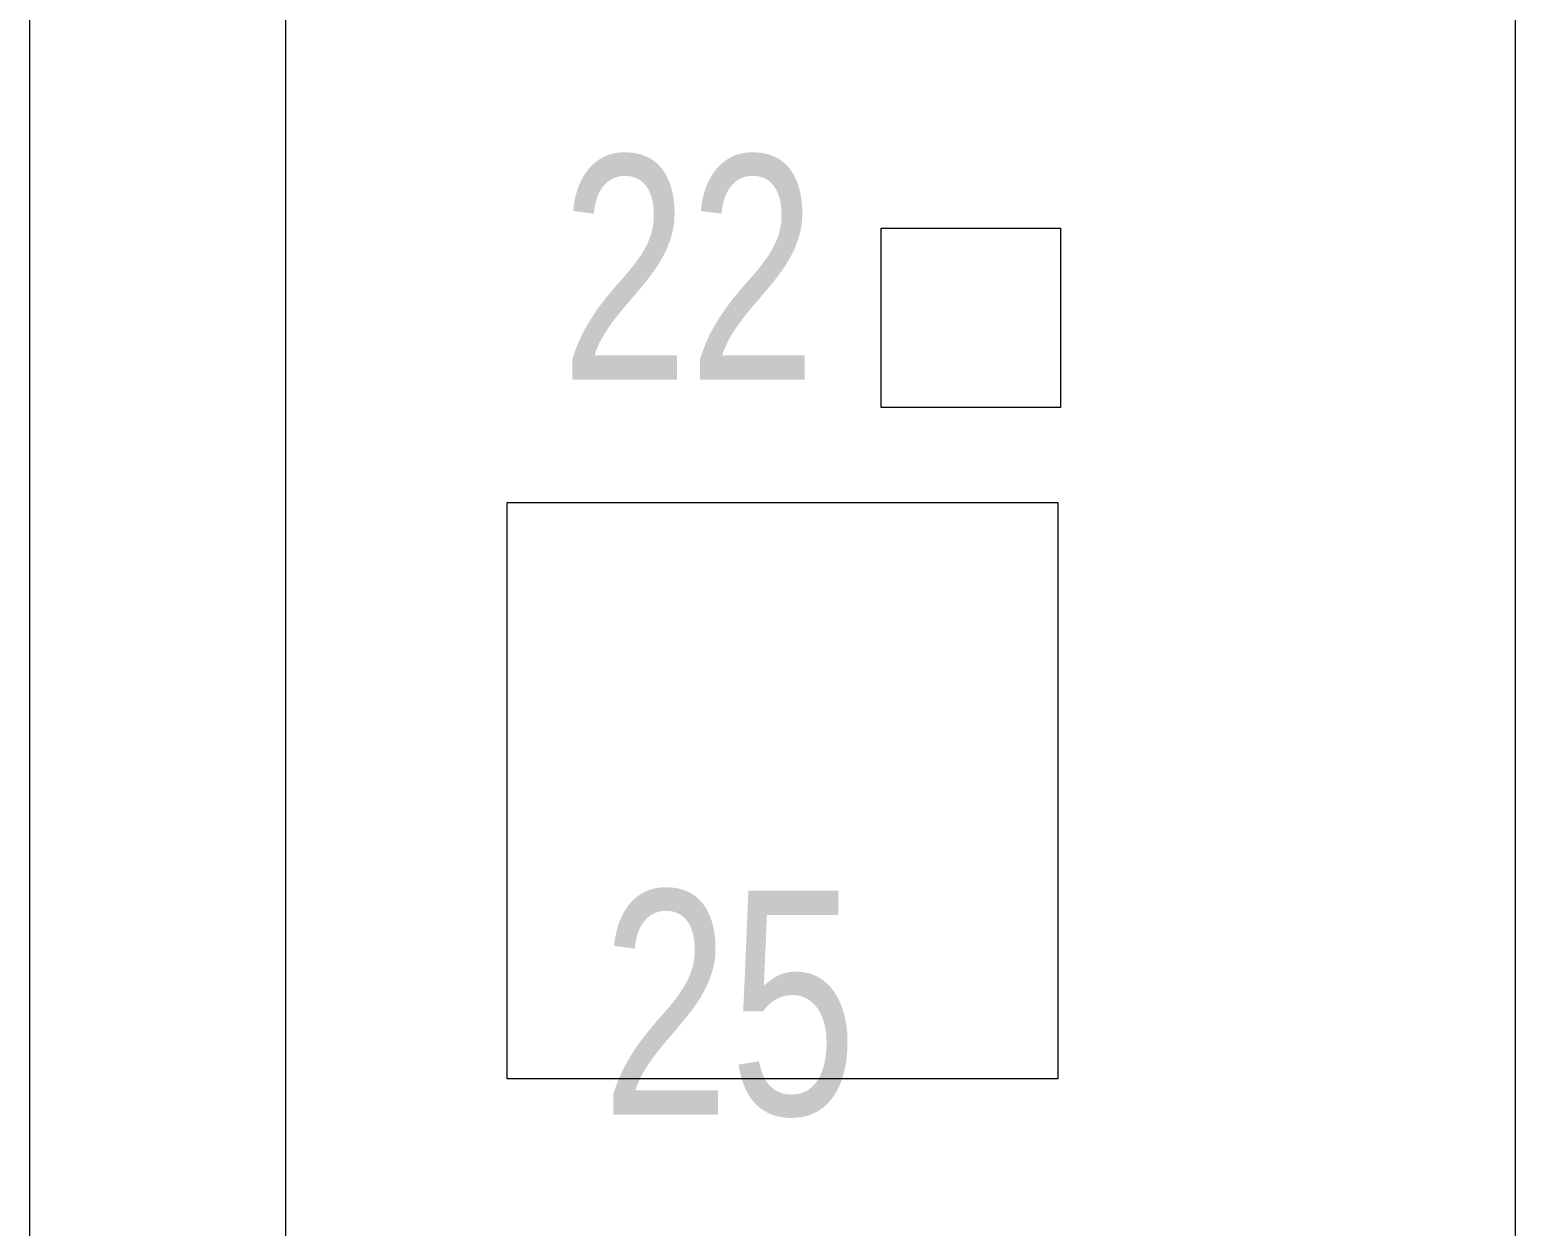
# Model space of a CAD drawing. Header units: millimetres. Extents: x -160614 to 59925, y -157025 to 0.
# Drawn here: x -46813 to -46233, y -95658 to -95191 of the extents above; entities that cross this region are included whole.
import ezdxf

# ---------------------------------------------------------------- set-up
doc = ezdxf.new("R2010")
doc.units = ezdxf.units.MM
doc.header["$LTSCALE"] = 8
doc.layers.get('0').update_dxf_attribs({"color": 9, "lineweight": 5})
for name, color, linetype, lineweight in [('72_EGR_EQP_TAG', 9, 'Continuous', 5), ('LOADING', 9, 'Continuous', 5), ('Walls', 9, 'Continuous', 5)]:
    doc.layers.add(name, color=color, linetype=linetype, lineweight=lineweight)
doc.layers.get('0').off()
doc.layers.get('0').freeze()
doc.styles.add('X3G_ENTITY_257CFD', font='swisscl.ttf', dxfattribs={"height": 200})

# ---------------------------------------------------------------- blocks, each defined once
blk = doc.blocks.new('D.110.51.53')
blk.add_lwpolyline([(285914, 4547), (286139, 4547), (286139, 4332), (285914, 4332), (285914, 4547)])
blk = doc.blocks.new('D.111.03.06')
blk.add_lwpolyline([(292372, 3690), (292442, 3690), (292442, 3620), (292372, 3620), (292372, 3690)])
blk = doc.blocks.new('1stF')
at = {"layer": 'LOADING', "color": 9}
blk.add_line((-46232.78, -94902.61, 0), (-46232.78, -96803.51, 0), dxfattribs=at)
at = {"layer": 'Walls', "color": 9}
for p, q in [((-46812.78, -96882.61, 0.1), (-46812.78, -94422.61, 0.1)), ((-46712.78, -96882.61, 0.1), (-46712.78, -94422.61, 0.1))]:
    blk.add_line(p, q, dxfattribs=at)
at = {"layer": 'LOADING', "color": 9, "rotation": 270}
for name, p in [('D.111.03.06', (-50100.39, 197103.8, 0)), ('D.110.51.53', (-50958.39, 190538.8, 0))]:
    blk.add_blockref(name, p, dxfattribs=at)
at = {"layer": '72_EGR_EQP_TAG', "color": 9, "char_height": 87.473, "attachment_point": 2, "style": 'X3G_ENTITY_257CFD'}
for s, insert in [('22', (-46555.58, -95239.83, -0.21)), ('25', (-46539.59, -95526.73, -0.11))]:
    blk.add_mtext(s, dxfattribs=dict(at, insert=insert))

msp = doc.modelspace()

# ---------------------------------------------------------------- block references
at = {"layer": '72_EGR_EQP_TAG'}
msp.add_blockref('1stF', (0, 0), dxfattribs=at)

doc.saveas('drawing.dxf')
